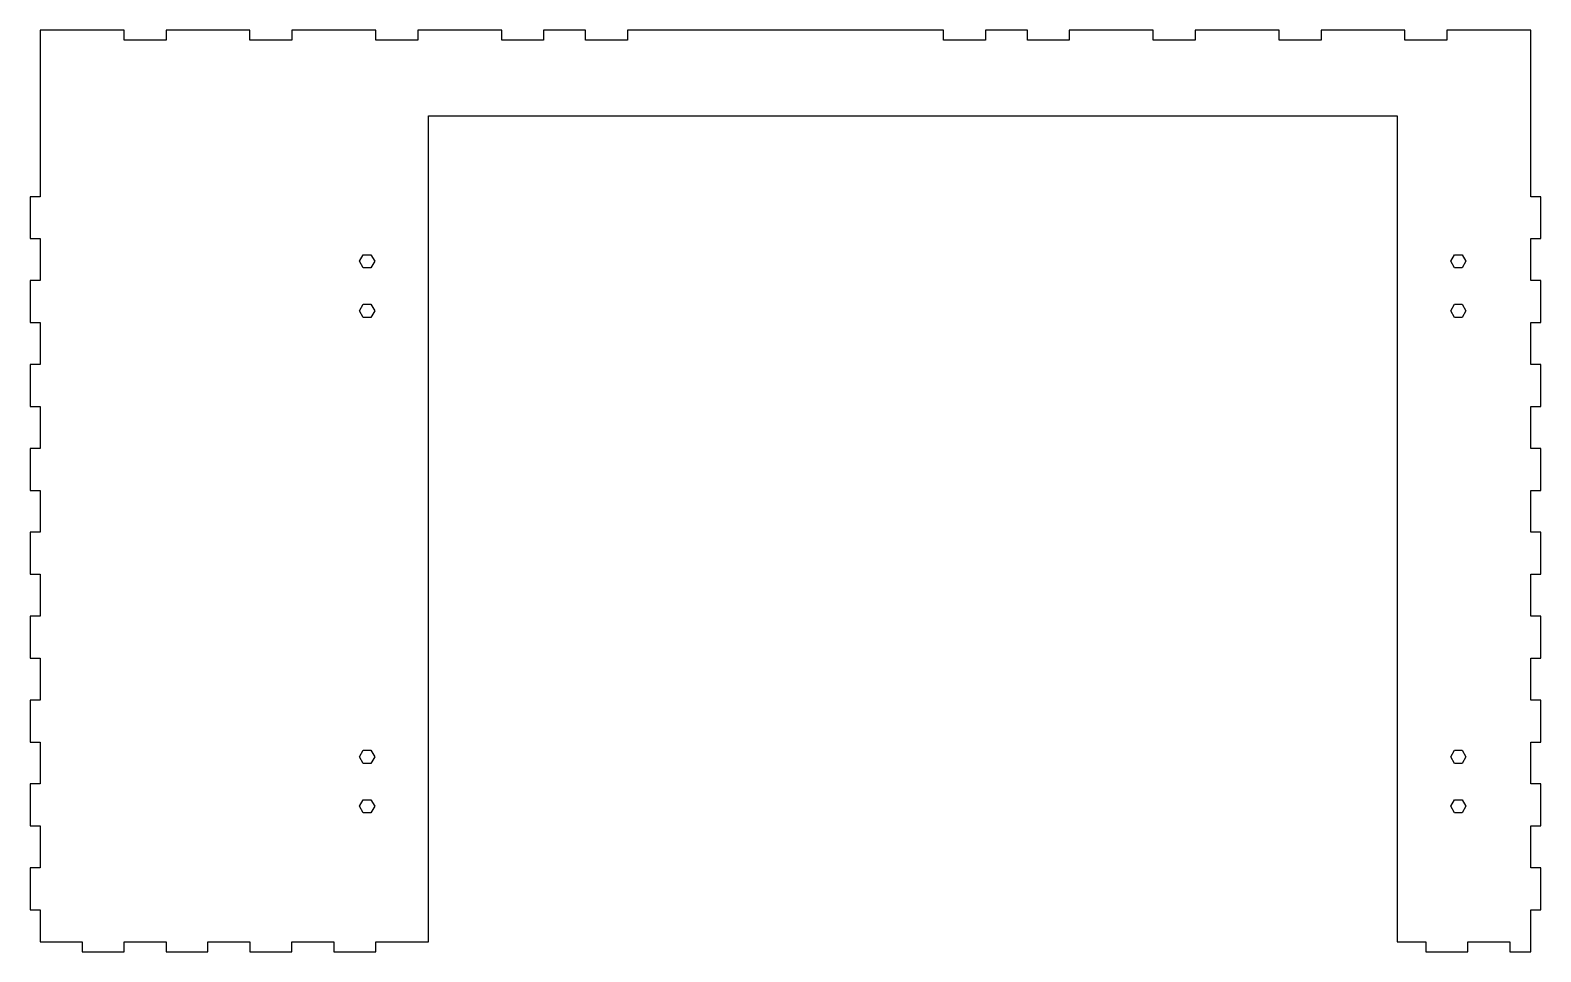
# Model space of a CAD drawing. Header units: millimetres. Extents: x -914 to 0, y 0 to 558.
import ezdxf

# ---------------------------------------------------------------- set-up
doc = ezdxf.new("R2010")
doc.units = ezdxf.units.MM
doc.layers.get('0').update_dxf_attribs({"linetype": 'CONTINUOUS'})

msp = doc.modelspace()

# ---------------------------------------------------------------- linework, layer by layer
for p, q in [((-857.6, 558, 0), (-908.4, 558, 0)), ((-908.4, 558, 0), (-908.4, 457.2, 0)), ((-857.6, 552, 0), (-857.6, 558, 0)), ((-781.4, 558, 0), (-832.2, 558, 0)), ((-832.2, 558, 0), (-832.2, 552, 0)), ((-781.4, 552, 0), (-781.4, 558, 0)), ((-705.2, 558, 0), (-756, 558, 0)), ((-756, 558, 0), (-756, 552, 0)), ((-705.2, 552, 0), (-705.2, 558, 0)), ((-629, 558, 0), (-679.8, 558, 0)), ((-679.8, 558, 0), (-679.8, 552, 0)), ((-629, 552, 0), (-629, 558, 0)), ((-578.2, 558, 0), (-603.6, 558, 0)), ((-603.6, 558, 0), (-603.6, 552, 0)), ((-578.2, 552, 0), (-578.2, 558, 0)), ((-361.6, 558, 0), (-552.8, 558, 0)), ((-552.8, 558, 0), (-552.8, 552, 0)), ((-361.6, 552, 0), (-361.6, 558, 0)), ((-310.8, 558, 0), (-336.2, 558, 0)), ((-336.2, 558, 0), (-336.2, 552, 0)), ((-310.8, 552, 0), (-310.8, 558, 0)), ((-234.6, 558, 0), (-285.4, 558, 0)), ((-285.4, 558, 0), (-285.4, 552, 0)), ((-234.6, 552, 0), (-234.6, 558, 0)), ((-158.4, 558, 0), (-209.2, 558, 0)), ((-209.2, 558, 0), (-209.2, 552, 0)), ((-158.4, 552, 0), (-158.4, 558, 0)), ((-82.2, 558, 0), (-133, 558, 0)), ((-133, 558, 0), (-133, 552, 0)), ((-82.2, 552, 0), (-82.2, 558, 0)), ((-6, 558, 0), (-56.8, 558, 0)), ((-56.8, 558, 0), (-56.8, 552, 0)), ((-6, 457.2, 0), (-6, 558, 0)), ((-832.2, 552, 0), (-857.6, 552, 0)), ((-756, 552, 0), (-781.4, 552, 0)), ((-679.8, 552, 0), (-705.2, 552, 0)), ((-603.6, 552, 0), (-629, 552, 0)), ((-552.8, 552, 0), (-578.2, 552, 0)), ((-336.2, 552, 0), (-361.6, 552, 0)), ((-285.4, 552, 0), (-310.8, 552, 0)), ((-209.2, 552, 0), (-234.6, 552, 0)), ((-133, 552, 0), (-158.4, 552, 0)), ((-56.8, 552, 0), (-82.2, 552, 0)), ((-673.28, 506.23, 0), (-86.94, 506.23, 0)), ((-673.28, 6, 0), (-673.28, 506.23, 0)), ((-86.94, 506.23, 0), (-86.94, 6, 0)), ((-908.4, 457.2, 0), (-914.4, 457.2, 0)), ((-914.4, 457.2, 0), (-914.4, 431.8, 0)), ((0, 457.2, 0), (-6, 457.2, 0)), ((0, 431.8, 0), (0, 457.2, 0)), ((-914.4, 431.8, 0), (-908.4, 431.8, 0)), ((-908.4, 431.8, 0), (-908.4, 406.4, 0)), ((-6, 406.4, 0), (-6, 431.8, 0)), ((-6, 431.8, 0), (0, 431.8, 0)), ((-908.4, 406.4, 0), (-914.4, 406.4, 0)), ((-914.4, 406.4, 0), (-914.4, 381, 0)), ((0, 406.4, 0), (-6, 406.4, 0)), ((0, 381, 0), (0, 406.4, 0)), ((-914.4, 381, 0), (-908.4, 381, 0)), ((-908.4, 381, 0), (-908.4, 355.6, 0)), ((-6, 355.6, 0), (-6, 381, 0)), ((-6, 381, 0), (0, 381, 0)), ((-908.4, 355.6, 0), (-914.4, 355.6, 0)), ((-914.4, 355.6, 0), (-914.4, 330.2, 0)), ((0, 355.6, 0), (-6, 355.6, 0)), ((0, 330.2, 0), (0, 355.6, 0)), ((-914.4, 330.2, 0), (-908.4, 330.2, 0)), ((-908.4, 330.2, 0), (-908.4, 304.8, 0)), ((-6, 304.8, 0), (-6, 330.2, 0)), ((-6, 330.2, 0), (0, 330.2, 0)), ((-908.4, 304.8, 0), (-914.4, 304.8, 0)), ((-914.4, 304.8, 0), (-914.4, 279.4, 0)), ((0, 304.8, 0), (-6, 304.8, 0)), ((0, 279.4, 0), (0, 304.8, 0)), ((-914.4, 279.4, 0), (-908.4, 279.4, 0)), ((-908.4, 279.4, 0), (-908.4, 254, 0)), ((-6, 254, 0), (-6, 279.4, 0)), ((-6, 279.4, 0), (0, 279.4, 0)), ((-908.4, 254, 0), (-914.4, 254, 0)), ((-914.4, 254, 0), (-914.4, 228.6, 0)), ((0, 254, 0), (-6, 254, 0)), ((0, 228.6, 0), (0, 254, 0)), ((-914.4, 228.6, 0), (-908.4, 228.6, 0)), ((-908.4, 228.6, 0), (-908.4, 203.2, 0)), ((-6, 203.2, 0), (-6, 228.6, 0)), ((-6, 228.6, 0), (0, 228.6, 0)), ((-908.4, 203.2, 0), (-914.4, 203.2, 0)), ((-914.4, 203.2, 0), (-914.4, 177.8, 0)), ((0, 203.2, 0), (-6, 203.2, 0)), ((0, 177.8, 0), (0, 203.2, 0)), ((-914.4, 177.8, 0), (-908.4, 177.8, 0)), ((-908.4, 177.8, 0), (-908.4, 152.4, 0)), ((-6, 152.4, 0), (-6, 177.8, 0)), ((-6, 177.8, 0), (0, 177.8, 0)), ((-908.4, 152.4, 0), (-914.4, 152.4, 0)), ((-914.4, 152.4, 0), (-914.4, 127, 0)), ((0, 152.4, 0), (-6, 152.4, 0)), ((0, 127, 0), (0, 152.4, 0)), ((-914.4, 127, 0), (-908.4, 127, 0)), ((-908.4, 127, 0), (-908.4, 101.6, 0)), ((-6, 101.6, 0), (-6, 127, 0)), ((-6, 127, 0), (0, 127, 0)), ((-908.4, 101.6, 0), (-914.4, 101.6, 0)), ((-914.4, 101.6, 0), (-914.4, 76.2, 0)), ((0, 101.6, 0), (-6, 101.6, 0)), ((0, 76.2, 0), (0, 101.6, 0)), ((-914.4, 76.2, 0), (-908.4, 76.2, 0)), ((-908.4, 76.2, 0), (-908.4, 50.8, 0)), ((-6, 50.8, 0), (-6, 76.2, 0)), ((-6, 76.2, 0), (0, 76.2, 0)), ((-908.4, 50.8, 0), (-914.4, 50.8, 0)), ((-914.4, 50.8, 0), (-914.4, 25.4, 0)), ((0, 50.8, 0), (-6, 50.8, 0)), ((0, 25.4, 0), (0, 50.8, 0)), ((-914.4, 25.4, 0), (-908.4, 25.4, 0)), ((-908.4, 25.4, 0), (-908.4, 6, 0)), ((-6, 0, 0), (-6, 25.4, 0)), ((-6, 25.4, 0), (0, 25.4, 0)), ((-908.4, 6, 0), (-883, 6, 0)), ((-883, 6, 0), (-883, 0, 0)), ((-857.6, 0, 0), (-857.6, 6, 0)), ((-857.6, 6, 0), (-832.2, 6, 0)), ((-832.2, 6, 0), (-832.2, 0, 0)), ((-806.8, 0, 0), (-806.8, 6, 0)), ((-806.8, 6, 0), (-781.4, 6, 0)), ((-781.4, 6, 0), (-781.4, 0, 0)), ((-756, 0, 0), (-756, 6, 0)), ((-756, 6, 0), (-730.6, 6, 0)), ((-730.6, 6, 0), (-730.6, 0, 0)), ((-705.2, 0, 0), (-705.2, 6, 0)), ((-705.2, 6, 0), (-673.28, 6, 0)), ((-86.94, 6, 0), (-69.54, 6, 0)), ((-69.54, 6, 0), (-69.54, 0, 0)), ((-69.54, 0, 0), (-44.14, 0, 0)), ((-44.14, 0, 0), (-44.14, 6, 0)), ((-44.14, 6, 0), (-18.74, 6, 0)), ((-18.74, 6, 0), (-18.74, 0, 0)), ((-18.74, 0, 0), (-6, 0, 0)), ((-883, 0, 0), (-857.6, 0, 0)), ((-832.2, 0, 0), (-806.8, 0, 0)), ((-781.4, 0, 0), (-756, 0, 0)), ((-730.6, 0, 0), (-705.2, 0, 0))]:
    msp.add_line(p, q)
for points in [[(-708.17, 422.07), (-705.86, 418.07), (-708.17, 414.07), (-712.79, 414.07), (-715.09, 418.07), (-712.79, 422.07)], [(-47.62, 422.07), (-45.31, 418.07), (-47.62, 414.07), (-52.24, 414.07), (-54.55, 418.07), (-52.24, 422.07)], [(-708.17, 392.1), (-705.86, 388.1), (-708.17, 384.1), (-712.79, 384.1), (-715.09, 388.1), (-712.79, 392.1)], [(-47.62, 392.1), (-45.31, 388.1), (-47.62, 384.1), (-52.24, 384.1), (-54.55, 388.1), (-52.24, 392.1)], [(-708.17, 122.07), (-705.86, 118.07), (-708.17, 114.07), (-712.79, 114.07), (-715.09, 118.07), (-712.79, 122.07)], [(-47.62, 122.07), (-45.31, 118.07), (-47.62, 114.07), (-52.24, 114.07), (-54.55, 118.07), (-52.24, 122.07)], [(-708.17, 92.1), (-705.86, 88.1), (-708.17, 84.1), (-712.79, 84.1), (-715.09, 88.1), (-712.79, 92.1)], [(-47.62, 92.1), (-45.31, 88.1), (-47.62, 84.1), (-52.24, 84.1), (-54.55, 88.1), (-52.24, 92.1)]]:
    msp.add_lwpolyline(points, close=True)

doc.saveas('drawing.dxf')
